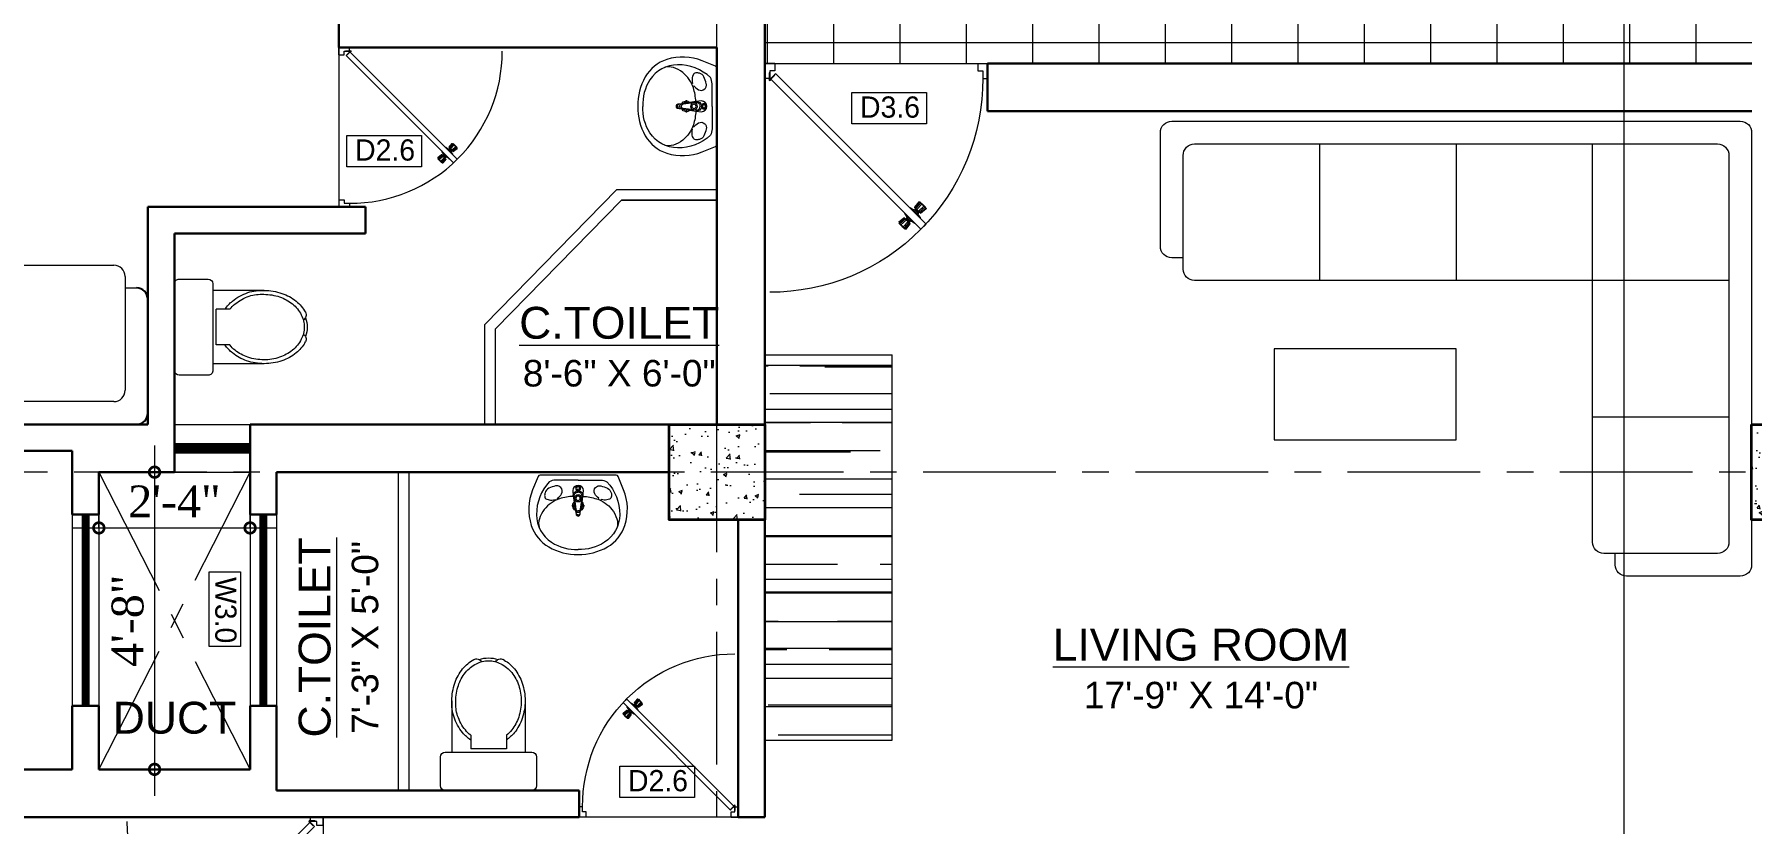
# Model space of a CAD drawing. Header units: inches. Extents: x 5223 to 201172, y -52570 to -12314.
# Drawn here: x 196711.8 to 197035.5, y -51947.2 to -51798.5 of the extents above; entities that cross this region are included whole.
import ezdxf

# ---------------------------------------------------------------- set-up
doc = ezdxf.new("R2010")
doc.units = ezdxf.units.IN
doc.header["$LTSCALE"] = 20
doc.header["$MEASUREMENT"] = 0
doc.header["$PDMODE"] = 98
doc.linetypes.add('CENTER', pattern=[2, 1.25, -0.25, 0.25, -0.25])
for name, color, linetype, lineweight in [('A FURNITURE', 43, 'Continuous', 5), ('CL', 252, 'CENTER', 5), ('column', 1, 'Continuous', 35), ('D-DIM', 5, 'Continuous', 13), ('Dim', 7, 'Continuous', 9), ('Dimention', 77, 'Continuous', 9), ('door', 103, 'Continuous', 9), ('ELE 0.9', 252, 'Continuous', 9), ('FIXT', 34, 'Continuous', 5), ('fur', 44, 'Continuous', 5), ('furniture', 32, 'Continuous', 5), ('hatch tile', 253, 'Continuous', 0), ('Hatrch', 8, 'Continuous', 0), ('PUERTAS', 7, 'Continuous', 13), ('T-TEXT', 7, 'Continuous', 13), ('text', 247, 'Continuous', 13), ('Wall', 7, 'Continuous', 30), ('window', 150, 'Continuous', 13)]:
    doc.layers.add(name, color=color, linetype=linetype, lineweight=lineweight)
doc.styles.add('ARIAL', font='romans.shx')
doc.styles.get("Standard").update_dxf_attribs({"font": 'ARIALN.TTF'})
doc.styles.add('Times', font='times.ttf')
doc.dimstyles.new('D100', dxfattribs={"dimtxt": 8, "dimasz": 9, "dimexe": 5, "dimexo": 5, "dimgap": 2, "dimtad": 1, "dimdec": 0, "dimzin": 3, "dimdsep": 46, "dimlunit": 4, "dimtxsty": 'Times', "dimblk": 'DOTSMALL', "dimcen": 0.09, "dimdle": 5, "dimaunit": 1, "dimadec": 3, "dimazin": 0, "dimtfac": 1, "dimtdec": 0, "dimtix": 1, "dimtofl": 0, "dimtmove": 1, "dimatfit": 0, "dimfxl": 1, "dimtolj": 1, "dimtzin": 0, "dimarcsym": 0})

# ---------------------------------------------------------------- blocks, each defined once
blk = doc.blocks.new('COL')
at = {"layer": 'ELE 0.9'}
h = blk.add_hatch(dxfattribs=at)
h.set_pattern_fill('AR-CONC', color=256, style=0)
h.set_pattern_definition([(50, (0, 0), (7.17260183, -0.62752135), [0.75, -8.25]), (355, (0, 0), (-1.38751334, 7.52192134), [0.6, -6.6]), (100.4514, (0.598, -0.052), (5.78509382, 6.89439542), [0.6374019, -7.01142112]), (46.1842, (0, 2), (10.6724105, -1.65519014), [1.125, -12.375]), (96.6356, (0.889, 1.862), (9.34662706, 9.7411787), [0.9561029, -10.51713]), (351.1842, (0, 2), (9.34661945, 9.741186), [0.9, -9.9]), (21, (1, 1.5), (5.96907052, -4.0261889), [0.75, -8.25]), (326, (1, 1.5), (2.43315332, 7.25150045), [0.6, -6.6]), (71.4514, (1.4974, 1.1645), (8.4022263, 3.22530497), [0.6374019, -7.01142112]), (37.5, (0, 0), (0.121598553, 3.32893854), [0, -6.52, 0, -6.7, 0, -6.625]), (7.5, (0, 0), (2.630695374, 3.94411712), [0, -3.82, 0, -6.37, 0, -2.525]), (327.5, (-2.23, 0), (5.33822436, -0.225548717), [0, -2.5, 0, -7.8, 0, -10.35]), (317.5, (-3.23, 0), (5.8318617, 1.00104982), [0, -3.25, 0, -5.18, 0, -7.35])])
h.paths.add_polyline_path([(151149.68, -27522.26), (151149.68, -27540.26), (151167.68, -27540.26), (151167.68, -27522.26)])
at = {"layer": 'column'}
blk.add_lwpolyline([(151149.68, -27522.26), (151167.68, -27522.26), (151167.68, -27540.26)], dxfattribs=at)
blk.add_lwpolyline([(151149.68, -27522.26), (151167.68, -27522.26), (151167.68, -27540.26), (151149.68, -27540.26)], close=True, dxfattribs=at)
blk = doc.blocks.new('3ft')
at = {"layer": 'PUERTAS', "color": 1}
for p, q in [((21.67, 25.73), (22.17, 26.23)), ((21.7, 25.82), (22.14, 26.26)), ((22.58, 26.7), (22.14, 26.26)), ((22.67, 26.73), (22.17, 26.23)), ((22.61, 26.67), (22.58, 26.7)), ((23.45, 25.91), (22.79, 26.73)), ((22.49, 24.95), (21.67, 25.61)), ((21.73, 25.79), (21.7, 25.82)), ((22.6, 24.96), (23.02, 25.38)), ((22.61, 24.25), (22.92, 24.72)), ((22.62, 24.13), (22.61, 24.14)), ((22.7, 25.07), (22.71, 25.06)), ((22.82, 25.06), (23.08, 25.32)), ((22.94, 24.95), (22.83, 25.07)), ((22.92, 24.72), (22.92, 24.72)), ((22.93, 24.94), (23.19, 25.21)), ((22.93, 24.84), (22.93, 24.83)), ((23.44, 25.81), (23.02, 25.38)), ((23.34, 25.58), (23.08, 25.32)), ((23.46, 25.47), (23.19, 25.21)), ((23.33, 25.7), (23.34, 25.69)), ((23.45, 25.46), (23.33, 25.57)), ((23.44, 23.31), (23.45, 23.3)), ((23.56, 23.3), (24.03, 23.61)), ((23.57, 25.47), (23.57, 25.47)), ((24.15, 25.79), (23.68, 25.48)), ((23.68, 25.48), (23.68, 25.48)), ((24.03, 23.61), (24.03, 23.62)), ((24.14, 23.62), (24.14, 23.62)), ((24.25, 23.62), (24.51, 23.89)), ((24.27, 25.78), (24.26, 25.79)), ((24.26, 23.29), (24.69, 23.71)), ((24.26, 23.63), (24.37, 23.52)), ((24.26, 23.18), (24.92, 22.37)), ((24.37, 23.52), (24.63, 23.77)), ((24.37, 23.4), (24.37, 23.4)), ((24.78, 24.15), (24.51, 23.89)), ((24.89, 24.03), (24.63, 23.77)), ((25.11, 24.14), (24.69, 23.71)), ((24.77, 24.14), (24.88, 24.03)), ((24.79, 24.38), (24.78, 24.37)), ((24.78, 24.26), (24.78, 24.26)), ((25.1, 24.84), (24.79, 24.38)), ((25, 24.03), (25, 24.03)), ((25.04, 22.36), (25.54, 22.86)), ((25.09, 24.96), (25.1, 24.95)), ((25.13, 22.39), (25.57, 22.83)), ((25.22, 24.14), (26.03, 23.48)), ((26.04, 23.37), (25.54, 22.86)), ((26.01, 23.27), (25.57, 22.83)), ((25.98, 23.3), (26.01, 23.27)), ((25.1, 22.42), (25.13, 22.39))]:
    blk.add_line(p, q, dxfattribs=at)
at = {"layer": 'PUERTAS', "color": 8}
for p, q in [((22.74, 25.1), (21.84, 25.9)), ((22.13, 26.28), (21.98, 26.13)), ((22.88, 25.24), (22.01, 26.06)), ((22.13, 26.28), (22.27, 26.42)), ((22.29, 26.41), (22.27, 26.42)), ((23.16, 25.52), (22.34, 26.39)), ((23.3, 25.66), (22.5, 26.56)), ((23.41, 25.77), (22.65, 26.71)), ((23.46, 25.83), (22.72, 26.75)), ((22.57, 24.94), (21.65, 25.68)), ((22.63, 24.99), (21.69, 25.75)), ((22.69, 24.32), (23.02, 24.83)), ((22.95, 24.96), (22.84, 25.07)), ((22.98, 24.99), (22.86, 25.1)), ((23.03, 25.04), (22.91, 25.15)), ((22.91, 24.53), (23.1, 24.91)), ((23.11, 25.12), (22.99, 25.23)), ((23.13, 24.76), (23.18, 24.99)), ((23.28, 25.3), (23.17, 25.41)), ((23.36, 25.37), (23.25, 25.49)), ((23.31, 24.94), (23.28, 25.08)), ((23.41, 25.43), (23.3, 25.54)), ((23.46, 25.09), (23.32, 25.13)), ((23.44, 25.45), (23.33, 25.56)), ((23.64, 25.27), (23.41, 25.22)), ((23.87, 25.49), (23.49, 25.3)), ((24.08, 25.71), (23.57, 25.38)), ((23.63, 23.38), (24.14, 23.72)), ((23.84, 23.6), (24.22, 23.79)), ((24.07, 23.82), (24.3, 23.88)), ((24.25, 24), (24.39, 23.97)), ((24.25, 23.26), (24.99, 22.34)), ((24.27, 23.64), (24.38, 23.53)), ((24.3, 23.67), (24.41, 23.56)), ((24.3, 23.32), (25.06, 22.38)), ((24.35, 23.72), (24.46, 23.61)), ((24.4, 24.15), (24.43, 24.01)), ((24.41, 23.43), (25.2, 22.53)), ((24.43, 23.8), (24.54, 23.69)), ((24.58, 24.33), (24.52, 24.1)), ((24.55, 23.57), (25.37, 22.7)), ((24.6, 23.97), (24.72, 23.86)), ((24.8, 24.56), (24.61, 24.18)), ((25.02, 24.77), (24.68, 24.26)), ((24.68, 24.05), (24.79, 23.94)), ((24.73, 24.1), (24.85, 23.99)), ((24.76, 24.13), (24.87, 24.02)), ((24.83, 23.85), (25.7, 23.03)), ((24.97, 23.99), (25.87, 23.2)), ((25.08, 24.1), (26.02, 23.34)), ((25.14, 24.15), (26.06, 23.41)), ((25.58, 22.82), (25.43, 22.67)), ((25.58, 22.82), (25.73, 22.97)), ((25.72, 22.98), (25.73, 22.97)), ((0, 0), (36, 0))]:
    blk.add_line(p, q, dxfattribs=at)
at = {"layer": 'PUERTAS', "color": 2}
for p, q in [((21.99, 26.11), (21.98, 26.13)), ((26.05, 25.92), (25.23, 26.74)), ((25.42, 22.68), (25.43, 22.67))]:
    blk.add_line(p, q, dxfattribs=at)
at = {"layer": 'PUERTAS', "color": 1}
for centre, start, end in [((22.73, 26.68), 38.9236, 135), ((23.39, 25.86), 315, 38.9236), ((22.54, 25.01), 231.0764, 315), ((22.67, 24.2), 135, 225), ((22.77, 25.12), 225, 315), ((22.99, 24.89), 135, 219.7428), ((22.87, 24.78), 315, 39.7428), ((23.28, 25.63), 315, 45), ((23.51, 23.36), 225, 315), ((23.51, 25.41), 50.2572, 135), ((23.62, 25.53), 230.2572, 315), ((24.09, 23.56), 50.2572, 135), ((24.2, 23.68), 230.2572, 315), ((24.2, 25.73), 45, 135), ((24.32, 23.23), 135, 218.9236), ((24.42, 23.46), 135, 225), ((24.84, 24.31), 135, 219.7428), ((24.72, 24.21), 315, 39.7428), ((24.94, 23.98), 45, 135), ((25.04, 24.89), 315, 45), ((25.17, 24.08), 51.0764, 135), ((25.98, 23.42), 315, 51.0764), ((24.98, 22.42), 218.9236, 315)]:
    blk.add_arc(centre, 0.08, start, end, dxfattribs=at)
at = {"layer": 'window'}
for p, q in [((1.01, 2.52), (25.23, 26.74)), ((26.05, 25.92), (1.77, 1.64)), ((0, 2.4), (0, 0)), ((0.72, 2.4), (0, 2.4)), ((1.6, 0), (0, 0)), ((0.72, 1.52), (0.72, 2.44)), ((0.8, 1.52), (0.72, 1.52)), ((0.8, 1.52), (0.8, 2.41)), ((0.8, 1.2), (0.8, 1.52)), ((1.6, 1.2), (0.8, 1.2)), ((1.57, 1.84), (0.94, 2.47)), ((1.63, 1.89), (0.97, 2.55)), ((1.63, 1.89), (1.57, 1.84)), ((1.77, 1.64), (1.57, 1.84)), ((1.6, 0), (1.6, 1.2)), ((34.4, 0), (34.4, 1.2)), ((34.4, 1.2), (35.2, 1.2)), ((34.4, 0), (36, 0)), ((35.2, 1.2), (35.2, 2.4)), ((35.2, 2.4), (36, 2.4)), ((36, 0), (36, 2.4))]:
    blk.add_line(p, q, dxfattribs=at)
for radius in [0.155, 0.0752]:
    blk.add_circle((0.82, 2.56), radius, dxfattribs=at)
blk.add_arc((0.82, 2.56), 34.38, 359.7285, 90.0333, dxfattribs=at)
blk = doc.blocks.new('*U19')
at = {"color": 3}
blk.add_blockref('3ft', (0, 0), dxfattribs=at)
blk = doc.blocks.new('2ft6in')
at = {"layer": 'PUERTAS', "color": 8}
for p, q in [((18.81, 20.78), (18.04, 21.4)), ((18.86, 20.83), (18.08, 21.46)), ((18.95, 20.92), (18.2, 21.58)), ((18.44, 21.9), (18.31, 21.77)), ((19.07, 21.03), (18.34, 21.72)), ((18.44, 21.9), (18.56, 22.02)), ((18.58, 22.01), (18.56, 22.02)), ((19.3, 21.26), (18.61, 22)), ((19.42, 21.38), (18.75, 22.14)), ((19.51, 21.48), (18.88, 22.26)), ((18.91, 20.27), (19.19, 20.69)), ((19.55, 21.53), (18.93, 22.3)), ((19.13, 20.8), (19.03, 20.9)), ((19.15, 20.82), (19.05, 20.92)), ((19.09, 20.44), (19.25, 20.76)), ((19.19, 20.87), (19.1, 20.96)), ((19.25, 20.93), (19.16, 21.02)), ((19.28, 20.63), (19.32, 20.83)), ((19.4, 21.08), (19.31, 21.17)), ((19.47, 21.15), (19.38, 21.24)), ((19.43, 20.78), (19.4, 20.9)), ((19.51, 21.19), (19.42, 21.28)), ((19.55, 20.91), (19.43, 20.94)), ((19.53, 21.21), (19.44, 21.3)), ((19.7, 21.06), (19.51, 21.01)), ((19.89, 21.24), (19.58, 21.08)), ((20.07, 21.42), (19.64, 21.15)), ((19.69, 19.49), (20.12, 19.76)), ((19.87, 19.67), (20.18, 19.83)), ((20.06, 19.85), (20.25, 19.9)), ((20.21, 20), (20.33, 19.97)), ((20.23, 19.7), (20.32, 19.61)), ((20.25, 19.72), (20.34, 19.63)), ((20.25, 19.43), (20.88, 18.65)), ((20.29, 19.76), (20.38, 19.67)), ((20.33, 20.13), (20.36, 20.01)), ((20.34, 19.53), (21, 18.77)), ((20.36, 19.83), (20.45, 19.74)), ((20.48, 20.28), (20.44, 20.08)), ((20.46, 19.64), (21.14, 18.91)), ((20.5, 19.98), (20.6, 19.89)), ((20.67, 20.47), (20.51, 20.15)), ((20.85, 20.64), (20.57, 20.22)), ((20.57, 20.04), (20.66, 19.95)), ((20.61, 20.09), (20.7, 19.99)), ((20.63, 20.11), (20.72, 20.01)), ((20.69, 19.87), (21.42, 19.19)), ((20.81, 19.99), (21.56, 19.33)), ((20.9, 20.08), (21.68, 19.45)), ((20.95, 20.13), (21.72, 19.51)), ((20.21, 19.38), (20.83, 18.61)), ((21.32, 19.01), (21.2, 18.89)), ((21.32, 19.01), (21.44, 19.14)), ((21.43, 19.15), (21.44, 19.14)), ((0, 0), (30, 0))]:
    blk.add_line(p, q, dxfattribs=at)
at = {"layer": 'PUERTAS', "color": 1}
for p, q in [((18.06, 21.44), (18.48, 21.86)), ((18.74, 20.79), (18.06, 21.34)), ((18.08, 21.51), (18.45, 21.88)), ((18.11, 21.49), (18.08, 21.51)), ((18.82, 22.25), (18.45, 21.88)), ((18.9, 22.28), (18.48, 21.86)), ((18.84, 22.23), (18.82, 22.25)), ((18.83, 20.8), (19.18, 21.15)), ((18.84, 20.21), (19.1, 20.6)), ((18.85, 20.11), (18.84, 20.12)), ((18.92, 20.89), (18.93, 20.88)), ((19.54, 21.59), (18.99, 22.27)), ((19.02, 20.88), (19.24, 21.1)), ((19.12, 20.8), (19.03, 20.89)), ((19.1, 20.7), (19.11, 20.69)), ((19.1, 20.6), (19.1, 20.6)), ((19.11, 20.79), (19.33, 21.01)), ((19.54, 21.5), (19.18, 21.15)), ((19.45, 21.31), (19.24, 21.1)), ((19.55, 21.22), (19.33, 21.01)), ((19.45, 21.41), (19.45, 21.41)), ((19.54, 21.22), (19.45, 21.31)), ((19.53, 19.43), (19.54, 19.42)), ((19.64, 21.23), (19.64, 21.23)), ((19.64, 19.42), (20.02, 19.67)), ((19.74, 21.24), (19.73, 21.23)), ((20.12, 21.49), (19.74, 21.24)), ((20.02, 19.67), (20.03, 19.68)), ((20.12, 19.68), (20.12, 19.68)), ((20.21, 19.69), (20.43, 19.9)), ((20.22, 21.48), (20.22, 21.49)), ((20.22, 19.41), (20.57, 19.76)), ((20.22, 19.69), (20.31, 19.6)), ((20.31, 19.6), (20.52, 19.81)), ((20.31, 19.5), (20.31, 19.5)), ((20.65, 20.12), (20.43, 19.9)), ((20.74, 20.03), (20.52, 19.81)), ((20.93, 20.11), (20.57, 19.76)), ((20.64, 20.11), (20.73, 20.02)), ((20.66, 20.31), (20.65, 20.31)), ((20.65, 20.21), (20.65, 20.22)), ((20.91, 20.7), (20.66, 20.31)), ((20.84, 20.02), (20.83, 20.03)), ((20.91, 20.8), (20.91, 20.79)), ((21.02, 20.12), (21.7, 19.57)), ((21.7, 19.47), (21.28, 19.05)), ((21.65, 19.42), (21.67, 19.4)), ((20.22, 19.32), (20.76, 18.64)), ((20.86, 18.63), (21.28, 19.05)), ((20.91, 18.68), (20.94, 18.66)), ((20.94, 18.66), (21.31, 19.03)), ((21.67, 19.4), (21.31, 19.03))]:
    blk.add_line(p, q, dxfattribs=at)
at = {"layer": 'PUERTAS', "color": 2}
for p, q in [((18.33, 21.76), (18.31, 21.77)), ((21.71, 21.6), (21.02, 22.28)), ((21.18, 18.9), (21.2, 18.89))]:
    blk.add_line(p, q, dxfattribs=at)
at = {"layer": 'PUERTAS', "color": 1}
for centre, start, end in [((18.78, 20.84), 231.0764, 315), ((18.89, 20.16), 135, 225), ((18.94, 22.23), 38.9236, 135), ((18.97, 20.93), 225, 315), ((19.16, 20.74), 135, 219.7428), ((19.06, 20.65), 315, 39.7428), ((19.4, 21.36), 315, 45), ((19.49, 21.55), 315, 38.9236), ((19.59, 19.47), 225, 315), ((19.6, 21.18), 50.2572, 135), ((19.68, 21.28), 230.2572, 315), ((20.07, 19.63), 50.2572, 135), ((20.17, 21.44), 45, 135), ((20.16, 19.73), 230.2572, 315), ((20.35, 19.55), 135, 225), ((20.7, 20.26), 135, 219.7428), ((20.6, 20.17), 315, 39.7428), ((20.78, 19.98), 45, 135), ((20.87, 20.75), 315, 45), ((20.98, 20.07), 51.0764, 135), ((21.65, 19.52), 315, 51.0764), ((20.27, 19.36), 135, 218.9236), ((20.82, 18.68), 218.9236, 315)]:
    blk.add_arc(centre, 0.0667, start, end, dxfattribs=at)
at = {"layer": 'window'}
for p, q in [((0.84, 2.1), (21.02, 22.28)), ((21.71, 21.6), (1.47, 1.37)), ((0, 2), (0, 0)), ((0.6, 2), (0, 2)), ((1.33, 0), (0, 0)), ((0.6, 1.26), (0.6, 2.04)), ((0.67, 1.26), (0.6, 1.26)), ((0.67, 1.26), (0.67, 2.01)), ((0.67, 1), (0.67, 1.26)), ((1.33, 1), (0.67, 1)), ((1.31, 1.53), (0.79, 2.06)), ((1.36, 1.58), (0.81, 2.12)), ((1.36, 1.58), (1.31, 1.53)), ((1.47, 1.37), (1.31, 1.53)), ((1.33, 0), (1.33, 1)), ((28.67, 0), (28.67, 1)), ((28.67, 1), (29.33, 1)), ((28.67, 0), (30, 0)), ((29.33, 1), (29.33, 2)), ((29.33, 2), (30, 2)), ((30, 0), (30, 2))]:
    blk.add_line(p, q, dxfattribs=at)
for radius in [0.129, 0.0627]:
    blk.add_circle((0.68, 2.14), radius, dxfattribs=at)
blk.add_arc((0.68, 2.14), 28.65, 359.7285, 90.0333, dxfattribs=at)
blk = doc.blocks.new('*U14')
at = {"color": 3}
blk.add_blockref('2ft6in', (0, 0), dxfattribs=at)
blk = doc.blocks.new('*U21')
at = {"layer": 'PUERTAS', "color": 2}
for p, q in [((1.17, 2.94), (29.43, 31.2)), ((30.39, 30.24), (2.06, 1.92)), ((25.66, 30.46), (25.64, 30.48)), ((30.39, 30.24), (29.43, 31.2)), ((29.65, 26.47), (29.67, 26.45)), ((0, 2.8), (0, 0)), ((0.84, 2.8), (0, 2.8)), ((1.87, 0), (0, 0)), ((0.84, 1.77), (0.84, 2.85)), ((0.93, 1.77), (0.84, 1.77)), ((0.93, 1.77), (0.93, 2.81)), ((0.93, 1.4), (0.93, 1.77)), ((1.87, 1.4), (0.93, 1.4)), ((1.84, 2.14), (1.1, 2.88)), ((1.9, 2.21), (1.14, 2.97)), ((1.9, 2.21), (1.84, 2.14)), ((2.06, 1.92), (1.84, 2.14)), ((1.87, 0), (1.87, 1.4)), ((40.13, 0), (40.13, 1.4)), ((40.13, 1.4), (41.07, 1.4)), ((40.13, 0), (42, 0)), ((41.07, 1.4), (41.07, 2.8)), ((41.07, 2.8), (42, 2.8)), ((42, 0), (42, 2.8))]:
    blk.add_line(p, q, dxfattribs=at)
at = {"layer": 'PUERTAS', "color": 8}
for p, q in [((26.33, 29.09), (25.25, 29.96)), ((26.4, 29.16), (25.31, 30.04)), ((26.53, 29.29), (25.48, 30.21)), ((25.81, 30.65), (25.64, 30.48)), ((26.69, 29.45), (25.67, 30.41)), ((25.81, 30.65), (25.99, 30.83)), ((26.01, 30.81), (25.99, 30.83)), ((27.02, 29.77), (26.06, 30.79)), ((27.18, 29.94), (26.26, 30.99)), ((27.31, 30.07), (26.43, 31.16)), ((27.37, 30.14), (26.5, 31.21)), ((26.78, 29.12), (26.65, 29.25)), ((26.8, 29.15), (26.67, 29.28)), ((26.86, 29.21), (26.73, 29.34)), ((26.96, 29.3), (26.83, 29.43)), ((26.99, 28.89), (27.05, 29.16)), ((27.16, 29.51), (27.03, 29.64)), ((27.26, 29.6), (27.13, 29.73)), ((27.2, 29.09), (27.15, 29.26)), ((27.32, 29.66), (27.18, 29.79)), ((27.37, 29.27), (27.2, 29.31)), ((27.34, 29.69), (27.21, 29.82)), ((27.58, 29.48), (27.31, 29.42)), ((27.84, 29.74), (27.41, 29.52)), ((28.09, 29.99), (27.5, 29.61)), ((26.48, 28.37), (26.86, 28.97)), ((26.72, 28.62), (26.95, 29.06)), ((27.57, 27.28), (28.17, 27.67)), ((27.82, 27.53), (28.25, 27.76)), ((28.08, 27.79), (28.35, 27.86)), ((28.29, 28), (28.46, 27.96)), ((28.29, 27.14), (29.16, 26.06)), ((28.32, 27.58), (28.45, 27.45)), ((28.35, 27.61), (28.48, 27.48)), ((28.35, 27.21), (29.23, 26.11)), ((28.41, 27.67), (28.54, 27.54)), ((28.46, 28.18), (28.51, 28.01)), ((28.48, 27.34), (29.4, 26.28)), ((28.5, 27.76), (28.63, 27.63)), ((28.67, 28.39), (28.61, 28.12)), ((28.64, 27.5), (29.6, 26.48)), ((28.7, 27.97), (28.83, 27.84)), ((28.94, 28.65), (28.71, 28.21)), ((29.18, 28.9), (28.8, 28.3)), ((28.8, 28.06), (28.93, 27.93)), ((28.86, 28.12), (28.99, 27.99)), ((28.88, 28.15), (29.01, 28.02)), ((28.96, 27.82), (29.99, 26.87)), ((29.13, 27.99), (30.18, 27.06)), ((29.26, 28.12), (30.35, 27.23)), ((29.33, 28.18), (30.41, 27.31)), ((29.85, 26.62), (29.67, 26.45)), ((29.85, 26.62), (30.02, 26.79)), ((30, 26.81), (30.02, 26.79)), ((0, 0), (42, 0))]:
    blk.add_line(p, q, dxfattribs=at)
at = {"layer": 'PUERTAS', "color": 1}
for p, q in [((25.28, 30.01), (25.87, 30.6)), ((26.24, 29.11), (25.29, 29.88)), ((25.32, 30.12), (25.83, 30.63)), ((25.35, 30.09), (25.32, 30.12)), ((26.35, 31.15), (25.83, 30.63)), ((26.45, 31.19), (25.87, 30.6)), ((26.38, 31.12), (26.35, 31.15)), ((26.36, 29.12), (26.86, 29.61)), ((26.49, 29.24), (26.5, 29.24)), ((27.36, 30.23), (26.59, 31.18)), ((26.63, 29.24), (26.93, 29.54)), ((26.77, 29.11), (26.64, 29.24)), ((26.75, 29.1), (27.06, 29.41)), ((27.35, 30.11), (26.86, 29.61)), ((27.23, 29.84), (26.93, 29.54)), ((27.37, 29.71), (27.06, 29.41)), ((27.22, 29.98), (27.23, 29.97)), ((27.35, 29.7), (27.22, 29.83)), ((27.49, 29.72), (27.5, 29.72)), ((27.63, 29.73), (27.62, 29.72)), ((28.17, 30.09), (27.63, 29.73)), ((28.31, 30.08), (28.3, 30.09)), ((26.38, 28.3), (26.74, 28.84)), ((26.39, 28.15), (26.38, 28.16)), ((26.74, 28.84), (26.75, 28.84)), ((26.75, 28.97), (26.75, 28.97)), ((27.35, 27.2), (27.36, 27.19)), ((27.49, 27.19), (28.03, 27.54)), ((28.03, 27.54), (28.04, 27.55)), ((28.17, 27.55), (28.16, 27.56)), ((28.29, 27.56), (28.6, 27.87)), ((28.3, 27.04), (29.07, 26.09)), ((28.31, 27.17), (28.8, 27.66)), ((28.31, 27.57), (28.44, 27.44)), ((28.43, 27.43), (28.73, 27.74)), ((28.44, 27.3), (28.43, 27.3)), ((28.91, 28.17), (28.6, 27.87)), ((29.03, 28.04), (28.73, 27.74)), ((29.3, 28.16), (28.8, 27.66)), ((28.89, 28.16), (29.02, 28.03)), ((28.91, 28.3), (28.91, 28.3)), ((29.28, 28.98), (28.92, 28.44)), ((28.92, 28.44), (28.92, 28.43)), ((29.17, 28.03), (29.16, 28.04)), ((29.21, 26.09), (29.79, 26.67)), ((29.27, 29.12), (29.28, 29.11)), ((29.28, 26.16), (29.31, 26.12)), ((29.31, 26.12), (29.83, 26.64)), ((29.42, 28.16), (30.37, 27.4)), ((30.38, 27.26), (29.79, 26.67)), ((30.34, 27.15), (29.83, 26.64)), ((30.31, 27.19), (30.34, 27.15))]:
    blk.add_line(p, q, dxfattribs=at)
at = {"layer": 'PUERTAS', "color": 2}
for radius in [0.181, 0.0878]:
    blk.add_circle((0.96, 2.99), radius, dxfattribs=at)
at = {"layer": 'PUERTAS', "color": 8}
blk.add_arc((0.96, 2.99), 40.11, 359.7285, 90.0333, dxfattribs=at)
at = {"layer": 'PUERTAS', "color": 1}
for centre, start, end in [((26.52, 31.12), 38.9236, 135), ((26.56, 29.3), 225, 315), ((27.16, 29.91), 315, 45), ((27.29, 30.17), 315, 38.9236), ((27.43, 29.65), 50.2572, 135), ((27.56, 29.79), 230.2572, 315), ((28.24, 30.02), 45, 135), ((26.3, 29.18), 231.0764, 315), ((26.45, 28.23), 135, 225), ((26.82, 29.03), 135, 219.7428), ((26.68, 28.91), 315, 39.7428), ((27.42, 27.25), 225, 315), ((28.1, 27.49), 50.2572, 135), ((28.23, 27.63), 230.2572, 315), ((28.38, 27.1), 135, 218.9236), ((28.5, 27.37), 135, 225), ((28.98, 28.36), 135, 219.7428), ((28.84, 28.24), 315, 39.7428), ((29.1, 27.97), 45, 135), ((29.14, 26.15), 218.9236, 315), ((29.21, 29.04), 315, 45), ((29.37, 28.09), 51.0764, 135), ((30.31, 27.33), 315, 51.0764)]:
    blk.add_arc(centre, 0.0933, start, end, dxfattribs=at)
blk = doc.blocks.new('_DotSmall')
at = {"layer": 'Dimention', "color": 0, "const_width": 0.5}
blk.add_lwpolyline([(-0.0625, 0, 1), (0.0625, 0, 1)], format="xyb", close=True, dxfattribs=at)
blk = doc.blocks.new('*D37')
at = {"layer": 'Defpoints', "color": 0, "transparency": 16777216}
for p in [(196723.99, -51894.2), (196752.49, -51891.47), (196752.49, -51894.2)]:
    blk.add_point(p, dxfattribs=at)
at = {"layer": 'Dim', "color": 0, "lineweight": 5, "transparency": 16777216}
for p, q in [((196723.99, -51891.47), (196723.99, -51886.47)), ((196752.49, -51891.47), (196752.49, -51886.47)), ((196718.99, -51891.47), (196757.49, -51891.47))]:
    blk.add_line(p, q, dxfattribs=at)
at = {"layer": 'Dim', "color": 0, "lineweight": 5, "transparency": 16777216, "xscale": 4, "yscale": 4, "zscale": 4, "rotation": 180}
blk.add_blockref('_DotSmall', (196723.99, -51891.47), dxfattribs=at)
at = {"layer": 'Dim', "color": 0, "lineweight": 5, "transparency": 16777216, "xscale": 4, "yscale": 4, "zscale": 4}
blk.add_blockref('_DotSmall', (196752.49, -51891.47), dxfattribs=at)
at = {"layer": 'Dim', "color": 0, "transparency": 16777216, "insert": (196738.24, -51886.47), "char_height": 6, "attachment_point": 5, "style": 'Times'}
blk.add_mtext('\\A1;2\'-4"', dxfattribs=at)
blk = doc.blocks.new('*D38')
at = {"layer": 'Defpoints', "color": 0, "transparency": 16777216}
for p in [(196740.34, -51880.96), (196734.49, -51936.96), (196740.34, -51936.96)]:
    blk.add_point(p, dxfattribs=at)
at = {"layer": 'Dim', "color": 0, "lineweight": 5, "transparency": 16777216}
for p, q in [((196734.49, -51875.96), (196734.49, -51941.96)), ((196735.34, -51880.96), (196729.49, -51880.96)), ((196735.34, -51936.96), (196729.49, -51936.96))]:
    blk.add_line(p, q, dxfattribs=at)
at = {"layer": 'Dim', "color": 0, "lineweight": 5, "transparency": 16777216, "xscale": 4, "yscale": 4, "zscale": 4}
for p, rotation in [((196734.49, -51880.96), 90), ((196734.49, -51936.96), 270)]:
    blk.add_blockref('_DotSmall', p, dxfattribs=dict(at, rotation=rotation))
at = {"layer": 'Dim', "color": 0, "transparency": 16777216, "insert": (196729.44, -51908.96), "char_height": 6, "attachment_point": 5, "rotation": 90, "style": 'Times'}
blk.add_mtext('\\A1;4\'-8"', dxfattribs=at)
blk = doc.blocks.new('E')
at = {"layer": 'fur'}
for p, q in [((-50734.79, -225247.83), (-50734.79, -225247.24)), ((-50734.79, -225249.87), (-50734.79, -225249.26))]:
    blk.add_line(p, q, dxfattribs=at)
blk.add_lwpolyline([(-50724.63, -225248.55, -0.136997), (-50726.19, -225254.7, -0.186769), (-50730.71, -225258.35, -0.175283), (-50738.11, -225258.08), (-50740.91, -225256.94, -0.305773), (-50741.21, -225256.51), (-50741.21, -225248.55), (-50741.21, -225240.59, -0.305773), (-50740.91, -225240.16), (-50738.11, -225239.02, -0.175283), (-50730.71, -225238.75, -0.186769), (-50726.19, -225242.4, -0.136997)], format="xyb", close=True, dxfattribs=at)
for points in [[(-50740.17, -225248.55), (-50740.17, -225243.81, -0.123005), (-50739.85, -225242.51, -0.188998), (-50732.94, -225239.84, -0.253182), (-50727.17, -225243, -0.15566), (-50725.67, -225248.55, -0.992442)], [(-50736.13, -225244.33), (-50736.39, -225244.24, -0.109697), (-50737.32, -225245.07, -0.323693), (-50738.63, -225244.92, -0.126322), (-50738.92, -225244.49, -0.134788), (-50738.96, -225243.82, -0.061666), (-50738.47, -225242.39, -0.216659), (-50737.53, -225241.62, -0.086919), (-50736.79, -225241.55, -0.280276), (-50736.19, -225241.99, -0.116579), (-50736.01, -225243.06, -0.023936), (-50736.09, -225243.75), (-50735.89, -225243.78)], [(-50736.78, -225247.54, -0.063766), (-50736.26, -225244.68, -0.149285), (-50734.03, -225241.47, -0.091017), (-50732.07, -225240.44, -0.13567), (-50730.3, -225240.38, 11.129076)], [(-50740.17, -225248.55), (-50740.17, -225253.29, 0.123005), (-50739.85, -225254.59, 0.188998), (-50732.94, -225257.26, 0.253182), (-50727.17, -225254.1, 0.15566), (-50725.67, -225248.55, 0.992442)], [(-50733.31, -225249), (-50733.76, -225249.07, -0.090943), (-50733.99, -225249.15), (-50735.55, -225249.37), (-50736.79, -225249.56), (-50737.97, -225249.68, -0.413838), (-50739.07, -225248.55, -0.413838), (-50737.97, -225247.42), (-50736.79, -225247.53), (-50735.55, -225247.72), (-50733.99, -225247.95, -0.090943), (-50733.76, -225248.02), (-50733.31, -225248.1, -0.482882)], [(-50736.79, -225247.53, 0.462811), (-50737.95, -225248.55, 0.462811), (-50736.79, -225249.56)], [(-50736.87, -225247.72, 0.414214), (-50737.65, -225248.55, 0.685598)], [(-50736.87, -225249.37, -0.414214), (-50737.65, -225248.55, -0.685598)], [(-50736.87, -225247.72), (-50734.11, -225248.1, -0.389882), (-50733.73, -225248.55, -1.391857)], [(-50736.87, -225249.37), (-50734.11, -225249, 0.389882), (-50733.73, -225248.55, 1.391857)], [(-50736.78, -225249.56, 0.06387), (-50736.26, -225252.41, 0.149285), (-50734.03, -225255.63, 0.091017), (-50732.07, -225256.66, 0.13567), (-50730.3, -225256.72, -11.129076)], [(-50733.76, -225249.07, 0.245866), (-50733.39, -225248.55, 0.245866), (-50733.76, -225248.02)], [(-50733.31, -225248.1), (-50733.03, -225248.13, -0.409667), (-50732.65, -225248.55, -0.409667), (-50733.03, -225248.96), (-50733.31, -225249)], [(-50733.31, -225248.1, -0.389882), (-50732.93, -225248.55, -0.230616), (-50733.08, -225248.9, -0.146126), (-50733.31, -225249)], [(-50736.13, -225252.76), (-50736.39, -225252.86, 0.109697), (-50737.32, -225252.03, 0.323693), (-50738.63, -225252.18, 0.126322), (-50738.92, -225252.61, 0.134788), (-50738.96, -225253.28, 0.061666), (-50738.47, -225254.71, 0.216659), (-50737.53, -225255.48, 0.086919), (-50736.79, -225255.55, 0.280276), (-50736.19, -225255.11, 0.116579), (-50736.01, -225254.04, 0.023936), (-50736.09, -225253.35), (-50735.89, -225253.32)]]:
    blk.add_lwpolyline(points, format="xyb", dxfattribs=at)
for centre, radius in [((-50738.5, -225248.55), 0.535), ((-50738.5, -225248.55), 0.334), ((-50736.38, -225248.55), 0.713), ((-50736.38, -225248.55), 0.45)]:
    blk.add_circle(centre, radius, dxfattribs=at)
for radius, start, end in [(1.12, 226.7931, 331.1319), (1.12, 29.8074, 132.4144), (0.844, 244.4623, 311.9521), (0.844, 49.5633, 114.0223)]:
    blk.add_arc((-50734.79, -225248.55), radius, start, end, dxfattribs=at)
blk = doc.blocks.new('TOILTK')
for p, q in [((8.98, 0), (-8.98, 0)), ((-9.98, -1), (-9.98, -6.99)), ((9.98, -6.99), (9.98, -1)), ((-8.98, -7.99), (8.98, -7.99)), ((-7.6, -18.64), (-7.6, -7.99)), ((3.7, -8.66), (-3.7, -8.66)), ((-3.7, -11.49), (-3.7, -8.66)), ((3.7, -11.49), (3.7, -8.66)), ((7.6, -18.64), (7.6, -7.99)), ((-3.25, -27.09), (-3.07, -27.19)), ((3.25, -27.09), (3.07, -27.19))]:
    blk.add_line(p, q)
for points in [[(-3.7, -10.49, 0.072335), (-5.38, -12.03, 0.089665), (-7.16, -15.27, 0.09785), (-7.6, -18.64, 0.081351), (-7, -22.31, 0.089665), (-5.38, -25.26, 0.095836), (-3.07, -27.19, 0.079312)], [(3.25, -27.09, 0.089115), (5.38, -25.26, 0.089665), (7, -22.31, 0.081351), (7.6, -18.64, 0.081351), (7, -14.98, 0.089665), (5.38, -12.03, 0.072335), (3.7, -10.49, 0.118397)], [(-3.7, -11.49, 0.055189), (-4.81, -12.59, 0.089411), (-6.41, -15.51, 0.097396), (-6.8, -18.54, 0.080942), (-6.26, -21.84, 0.089411), (-4.81, -24.49, 0.104746), (-2.53, -26.34, 0.118951), (0, -26.95, 0.118951), (2.53, -26.34, 0.104746), (4.81, -24.49, 0.089411), (6.26, -21.84, 0.080942), (6.8, -18.54, 0.080942), (6.26, -15.25, 0.089411), (4.81, -12.59, 0.055189), (3.7, -11.49, 0.118951)], [(-1.93, -27.21, 0.085299), (0, -27.55, 0.085299), (1.93, -27.21, 0.003669)]]:
    blk.add_lwpolyline(points, format="xyb")
for centre, radius, start, end in [((-8.98, -1), 1, 90, 180), ((8.98, -1), 1, 0, 90), ((-8.98, -6.99), 1, 180, 270), ((8.98, -6.99), 1, 270, 0), ((-2.48, -26.19), 1.16, 239.4682, 330.9911), ((2.48, -26.19), 1.16, 209.0089, 300.5318)]:
    blk.add_arc(centre, radius, start, end)
blk = doc.blocks.new('bo salon14')
for p, q in [((-1112.5, 1557.4), (-2280.6, 1557.4)), ((500.6, 1557.5), (-1557.5, 1557.5)), ((-2336.2, 1501.8), (-2336.2, -611.8)), ((-1112.5, 1446.2), (-2169.4, 1446.2)), ((-1557.5, -500.6), (-1557.5, 1446.2)), ((389.3, 1446.2), (-1446.2, 1446.2)), ((-890, 1446.2), (-890, 778.7)), ((-222.5, 1446.2), (-222.5, 778.7)), ((556.2, 945.6), (556.2, 1501.8)), ((-2225, 1390.6), (-2225, -500.6)), ((445, 834.4), (445, 1390.6)), ((445, 890), (500.6, 890)), ((-2225, 778.7), (-1557.5, 778.7)), ((-2225, 778.7), (389.3, 778.7)), ((-890, 445), (0, 445)), ((-890, 0), (-890, 445)), ((0, 445), (0, 0)), ((-2225, 110.7), (-1557.5, 110.7)), ((0, 0), (-890, 0)), ((-2169.4, -556.2), (-1613.2, -556.2)), ((-1668.8, -611.8), (-1668.8, -556.2)), ((-2280.6, -667.5), (-1724.4, -667.5))]:
    blk.add_line(p, q)
for centre, start, end in [((-2280.6, 1501.8), 90, 180), ((500.6, 1501.8), 0, 90), ((-2169.4, 1390.6), 90, 180), ((389.3, 1390.6), 0, 90), ((500.6, 945.6), 270, 0), ((389.3, 834.4), 270, 0), ((-2169.4, -500.6), 180, 270), ((-1613.2, -500.6), 270, 0), ((-2280.6, -611.8), 180, 270), ((-1724.4, -611.8), 270, 0)]:
    blk.add_arc(centre, 55.6, start, end)

msp = doc.modelspace()

# ---------------------------------------------------------------- hatches: boundary and pattern name
at = {"layer": 'hatch tile'}
h = msp.add_hatch(dxfattribs=at)
h.set_pattern_fill('NET', color=256, scale=100, angle=7e-07, style=0)
h.paths.add_polyline_path([(196922.49, -51803.96), (196922.49, -51788.61), (196849.49, -51788.61), (196849.49, -51795.96), (196849.49, -51803.96)])
h.paths.add_polyline_path([(197011.49, -51803.96), (197011.49, -51788.61), (196922.49, -51788.61), (196922.49, -51803.96)])
h.paths.add_polyline_path([(197011.49, -51788.61), (197011.49, -51803.96), (197035.49, -51803.96), (197035.49, -51788.61)])
h.paths.add_polyline_path([(197011.49, -51788.61), (197035.49, -51788.61), (197035.49, -51677.96), (197011.49, -51677.96)])
h.paths.add_polyline_path([(197035.49, -51401.26), (197011.49, -51401.25), (197011.49, -51464.39), (197035.49, -51464.96)])
h.paths.add_polyline_path([(196922.49, -51741.96), (196849.49, -51741.96), (196849.49, -51788.61), (196922.49, -51788.61)])
edge = h.paths.add_edge_path()
edge.add_line((196931.49, -51741.96), (196922.49, -51741.96))
edge.add_line((196922.49, -51741.96), (196922.49, -51788.61))
edge.add_line((196922.49, -51788.61), (197011.49, -51788.61))
edge.add_line((197011.49, -51788.61), (197011.49, -51677.96))
edge.add_line((197011.49, -51677.96), (196987.49, -51677.96))
edge.add_line((196987.49, -51677.96), (196987.49, -51475.96))
edge.add_arc((196987.34, -51469.89), 6.07, 88.6463, 271.3537, ccw=False)
edge.add_line((196987.49, -51463.83), (197011.49, -51464.39))
edge.add_line((197011.49, -51464.39), (197011.49, -51401.25))
edge.add_line((197011.49, -51401.25), (196979.49, -51401.25))
edge.add_line((196979.49, -51401.25), (196979.49, -51395.45))
edge.add_line((196979.49, -51395.45), (196931.49, -51395.45))
edge.add_line((196931.49, -51395.45), (196931.49, -51689.96))
edge.add_line((196931.49, -51689.96), (196931.49, -51741.96))
at = {"layer": 'Hatrch'}
h = msp.add_hatch(dxfattribs=at)
h.set_pattern_fill('AR-RROOF', color=256, scale=8, style=0)
h.set_pattern_definition([(0, (6704.01, -2325.1255), (17.6, 8), [120, -16, 40, -8]), (0, (6714.65, -2321.126), (-8, 10.64), [24, -2.64, 48, -6]), (0, (6708.0103, -2318.3255), (41.6, 5.36), [64, -11.2, 32, -8])])
h.paths.add_polyline_path([(196873.49, -51880.96), (196873.49, -51858.88), (196849.49, -51858.88), (196849.49, -51871.96), (196849.49, -51880.96)])
h.paths.add_polyline_path([(196849.49, -51931.43), (196873.49, -51931.43), (196873.49, -51880.96), (196849.49, -51880.96), (196849.49, -51889.96)])

# ---------------------------------------------------------------- linework, layer by layer
msp.add_line((196733.24, -51848.39), (196733.24, -51869.82))
for centre, start, end in [((196731.09, -51848.39), 360, 90), ((196731.09, -51869.82), 270, 360)]:
    msp.add_arc(centre, 2.14, start, end)
at = {"layer": 'A FURNITURE'}
for points in [[(196796.72, -51871.96), (196796.72, -51853.15), (196821.64, -51827.68), (196840.49, -51827.68)], [(196840.49, -51829.68), (196822.49, -51829.68), (196798.72, -51853.96)], [(196798.72, -51871.96), (196798.72, -51853.96), (196822.49, -51829.68), (196840.49, -51829.68)]]:
    msp.add_lwpolyline(points, dxfattribs=at)
at = {"layer": 'CL'}
for p, q in [((196840.49, -52456.05), (196840.49, -51212.26)), ((197744.34, -51880.96), (196104.76, -51880.96)), ((196723.99, -51880.96), (196752.49, -51936.96)), ((196723.99, -51936.96), (196752.49, -51880.96))]:
    msp.add_line(p, q, dxfattribs=at)
at = {"layer": 'D-DIM'}
msp.add_line((197011.49, -52458.21), (197011.49, -51176.7), dxfattribs=at)
at = {"layer": 'FIXT', "lineweight": 0}
for p, q in [((196780.49, -51940.96), (196780.49, -51880.96)), ((196782.49, -51940.96), (196782.49, -51880.96))]:
    msp.add_line(p, q, dxfattribs=at)
msp.add_lwpolyline([(196798.72, -51871.96), (196798.72, -51853.96)], dxfattribs=at)
at = {"layer": 'furniture'}
for p, q in [((196600.36, -51841.96), (196726.81, -51841.96)), ((196728.95, -51844.1), (196728.95, -51865.53)), ((196728.95, -51846.25), (196731.09, -51846.25)), ((196849.49, -51858.88), (196873.49, -51858.88)), ((196873.49, -51931.43), (196873.49, -51858.88)), ((196726.81, -51867.67), (196630.37, -51867.67)), ((196731.09, -51871.96), (196626.08, -51871.96)), ((196849.49, -51931.43), (196873.49, -51931.43))]:
    msp.add_line(p, q, dxfattribs=at)
for centre, start, end in [((196726.81, -51844.1), 360, 90), ((196726.81, -51865.53), 270, 360)]:
    msp.add_arc(centre, 2.14, start, end, dxfattribs=at)
at = {"layer": 'T-TEXT', "lineweight": 9}
for points in [[(196879.96, -51815.31), (196865.9, -51815.31), (196865.9, -51809.41), (196879.96, -51809.41)], [(196784.8, -51823.4), (196770.74, -51823.4), (196770.74, -51817.5), (196784.8, -51817.5)], [(196744.79, -51913.82), (196744.79, -51899.76), (196750.68, -51899.76), (196750.68, -51913.82)], [(196836.23, -51942.24), (196822.17, -51942.24), (196822.17, -51936.34), (196836.23, -51936.34)]]:
    msp.add_lwpolyline(points, close=True, dxfattribs=at)
at = {"layer": 'Wall'}
for p, q in [((196769.24, -51800.96), (196769.24, -51795.96)), ((196849.49, -51795.96), (196849.49, -51803.96)), ((196769.24, -51800.96), (196840.49, -51800.96)), ((196840.49, -51800.96), (196840.49, -51871.96)), ((196849.49, -51803.96), (196849.49, -51871.96)), ((196891.49, -51803.96), (196891.49, -51812.96)), ((197035.49, -51803.96), (196891.49, -51803.96)), ((197035.49, -51812.96), (196891.49, -51812.96)), ((196733.24, -51830.96), (196774.24, -51830.96)), ((196733.24, -51871.96), (196733.24, -51830.96)), ((196774.24, -51835.96), (196774.24, -51830.96)), ((196738.24, -51835.96), (196774.24, -51835.96)), ((196738.24, -51880.96), (196738.24, -51835.96)), ((196576.49, -51871.96), (196733.24, -51871.96)), ((196752.49, -51871.96), (196831.49, -51871.96)), ((196752.49, -51888.96), (196752.49, -51871.96)), ((196645.49, -51876.96), (196718.99, -51876.96)), ((196718.99, -51876.96), (196718.99, -51888.96)), ((196723.99, -51880.96), (196738.24, -51880.96)), ((196723.99, -51880.96), (196723.99, -51888.96)), ((196757.49, -51880.96), (196831.49, -51880.96)), ((196757.49, -51880.96), (196831.49, -51880.96)), ((196757.49, -51888.96), (196757.49, -51880.96)), ((196757.49, -51888.96), (196757.49, -51880.96)), ((196718.99, -51888.96), (196723.99, -51888.96)), ((196752.49, -51888.96), (196757.49, -51888.96)), ((196844.49, -51945.99), (196844.49, -51889.96)), ((196849.49, -51945.99), (196849.49, -51889.96)), ((196718.99, -51924.96), (196718.99, -51936.96)), ((196718.99, -51924.96), (196723.99, -51924.96)), ((196723.99, -51924.96), (196723.99, -51936.96)), ((196752.49, -51936.96), (196752.49, -51924.96)), ((196752.49, -51924.96), (196757.49, -51924.96)), ((196757.49, -51940.96), (196757.49, -51924.96)), ((196757.49, -51940.96), (196757.49, -51924.96)), ((196576.49, -51936.96), (196718.99, -51936.96)), ((196723.99, -51936.96), (196752.49, -51936.96)), ((196757.49, -51940.96), (196814.49, -51940.96)), ((196814.49, -51945.99), (196814.49, -51940.96)), ((196585.49, -51945.96), (196814.49, -51945.96)), ((196757.49, -51945.99), (196757.49, -51945.96)), ((196844.49, -51945.99), (196849.49, -51945.99))]:
    msp.add_line(p, q, dxfattribs=at)
at = {"layer": 'window'}
for p, q in [((196738.24, -51871.96), (196752.49, -51871.96)), ((196738.24, -51880.96), (196752.49, -51880.96)), ((196718.99, -51888.96), (196718.99, -51924.96)), ((196723.99, -51888.97), (196723.99, -51924.96)), ((196752.49, -51888.96), (196752.49, -51924.96)), ((196757.49, -51888.96), (196757.49, -51924.96))]:
    msp.add_line(p, q, dxfattribs=at)
for points, const_width in [([(196738.24, -51876.46), (196752.49, -51876.46)], 2), ([(196721.49, -51888.96), (196721.49, -51924.96)], 1.5), ([(196754.99, -51888.96), (196754.99, -51924.96)], 1.5)]:
    msp.add_lwpolyline(points, dxfattribs=dict(at, const_width=const_width))

# ---------------------------------------------------------------- block references
at = {"layer": 'A FURNITURE', "xscale": -0.9000000000232832, "yscale": 0.8999999999068677, "zscale": 0.9}
for p, rotation in [((151173.4, 150911.67), 7.040668048574616e-07), ((-5909.38, -97548.62), 90.0000007040668)]:
    msp.add_blockref('E', p, dxfattribs=dict(at, rotation=rotation))
at = {"layer": 'door', "rotation": 270.0000007036962}
msp.add_blockref('*U14', (196769.24, -51800.96), dxfattribs=at)
at = {"layer": 'door', "xscale": -1}
for name, p, rotation in [('*U21', (196849.49, -51803.96), 179.9999992963038), ('*U14', (196844.49, -51945.99), 7.03696221293626e-07), ('*U19', (196766.27, -51945.96), 90.00000070343572)]:
    msp.add_blockref(name, p, dxfattribs=dict(at, rotation=rotation))
at = {"layer": 'ELE 0.9', "rotation": 1.659189019570969e-07}
for p in [(45681.8, -24349.7), (45885.8, -24349.7)]:
    msp.add_blockref('COL', p, dxfattribs=at)
at = {"layer": 'FIXT', "lineweight": 0, "extrusion": (0, 0, -1), "zscale": -0.9075975167189404}
for p, xscale, yscale, rotation in [((-196738.24, -51853.62), 0.9075975166633811, 0.9075975166633811, 270.0000078287247), ((-196797.43, -51940.96), 0.9075975166615621, 0.9075975166615621, 180.0000078287246)]:
    msp.add_blockref('TOILTK', p, dxfattribs=dict(at, xscale=xscale, yscale=yscale, rotation=rotation))
at = {"layer": 'furniture', "xscale": -0.03852742127492093, "yscale": 0.03852742127492093, "zscale": 0.03852742128230337, "rotation": 359.9999993074952}
msp.add_blockref('bo salon14', (196945.48, -51874.84), dxfattribs=at)

# ---------------------------------------------------------------- texts
at = {"layer": 'T-TEXT', "ltscale": 0.5, "char_height": 7, "attachment_point": 5}
for s, insert, rotation in [('{\\fArial|b0|i0|c0|p34;\\H0.8571x;\\L\\C7;C.TOILET\\P\\H0.8334x;\\l8\'-6" X 6\'-0"}', (196822.07, -51857.35), 0), ('{\\fArial|b0|i0|c0|p34;\\H0.8571x;\\L\\C7;C.TOILET\\P\\H0.8334x;\\l7\'-3" X 5\'-0"}', (196769.18, -51912.1), 90), ('{\\fArial|b0|i0|c0|p34;\\H0.8571x;\\L\\C7;LIVING ROOM\\P\\H0.8334x;\\l17\'-9" X 14\'-0"}', (196931.7, -51918), 0), ('{\\fArial|b0|i0|c0|p34;\\H0.8571x;\\C7;DUCT}', (196738.24, -51927.27), 0)]:
    msp.add_mtext(s, dxfattribs=dict(at, insert=insert, rotation=rotation))
at = {"layer": 'text', "char_height": 4, "attachment_point": 2, "style": 'ARIAL'}
for s, insert in [('{\\fCentury Gothic|b0|i0|c0|p34;D3.6}', (196873.1, -51810.16)), ('{\\fCentury Gothic|b0|i0|c0|p34;D2.6}', (196777.94, -51818.25)), ('{\\fCentury Gothic|b0|i0|c0|p34;D2.6}', (196829.37, -51937.09))]:
    msp.add_mtext(s, dxfattribs=dict(at, insert=insert))
at = {"layer": 'text', "insert": (196749.93, -51906.96), "char_height": 4, "attachment_point": 2, "rotation": 270, "style": 'ARIAL'}
msp.add_mtext('{\\fCentury Gothic|b0|i0|c0|p34;W3.0}', dxfattribs=at)

# ---------------------------------------------------------------- dimensions: what is measured, and where the dimension line sits
at = {"layer": 'Dim'}
for p1, p2, distance, picture, middle in [((196740.34, -51880.96), (196740.34, -51936.96), -5.85, '*D38', (196729.44, -51908.96)), ((196723.985589, -51894.195765), (196752.485588, -51894.195765), 2.722722, '*D37', (196738.235588, -51886.473043))]:
    dim = msp.add_aligned_dim(p1=p1, p2=p2, distance=distance, dimstyle='D100', override={"dimtxt": 6, "dimasz": 4, "dimfxl": 3, "dimfxlon": 1, "dimlwd": 5, "dimlwe": 5}, dxfattribs=at)
    dim.commit()
    dim.dimension.update_dxf_attribs({"geometry": picture, "text_midpoint": middle})

doc.saveas('drawing.dxf')
